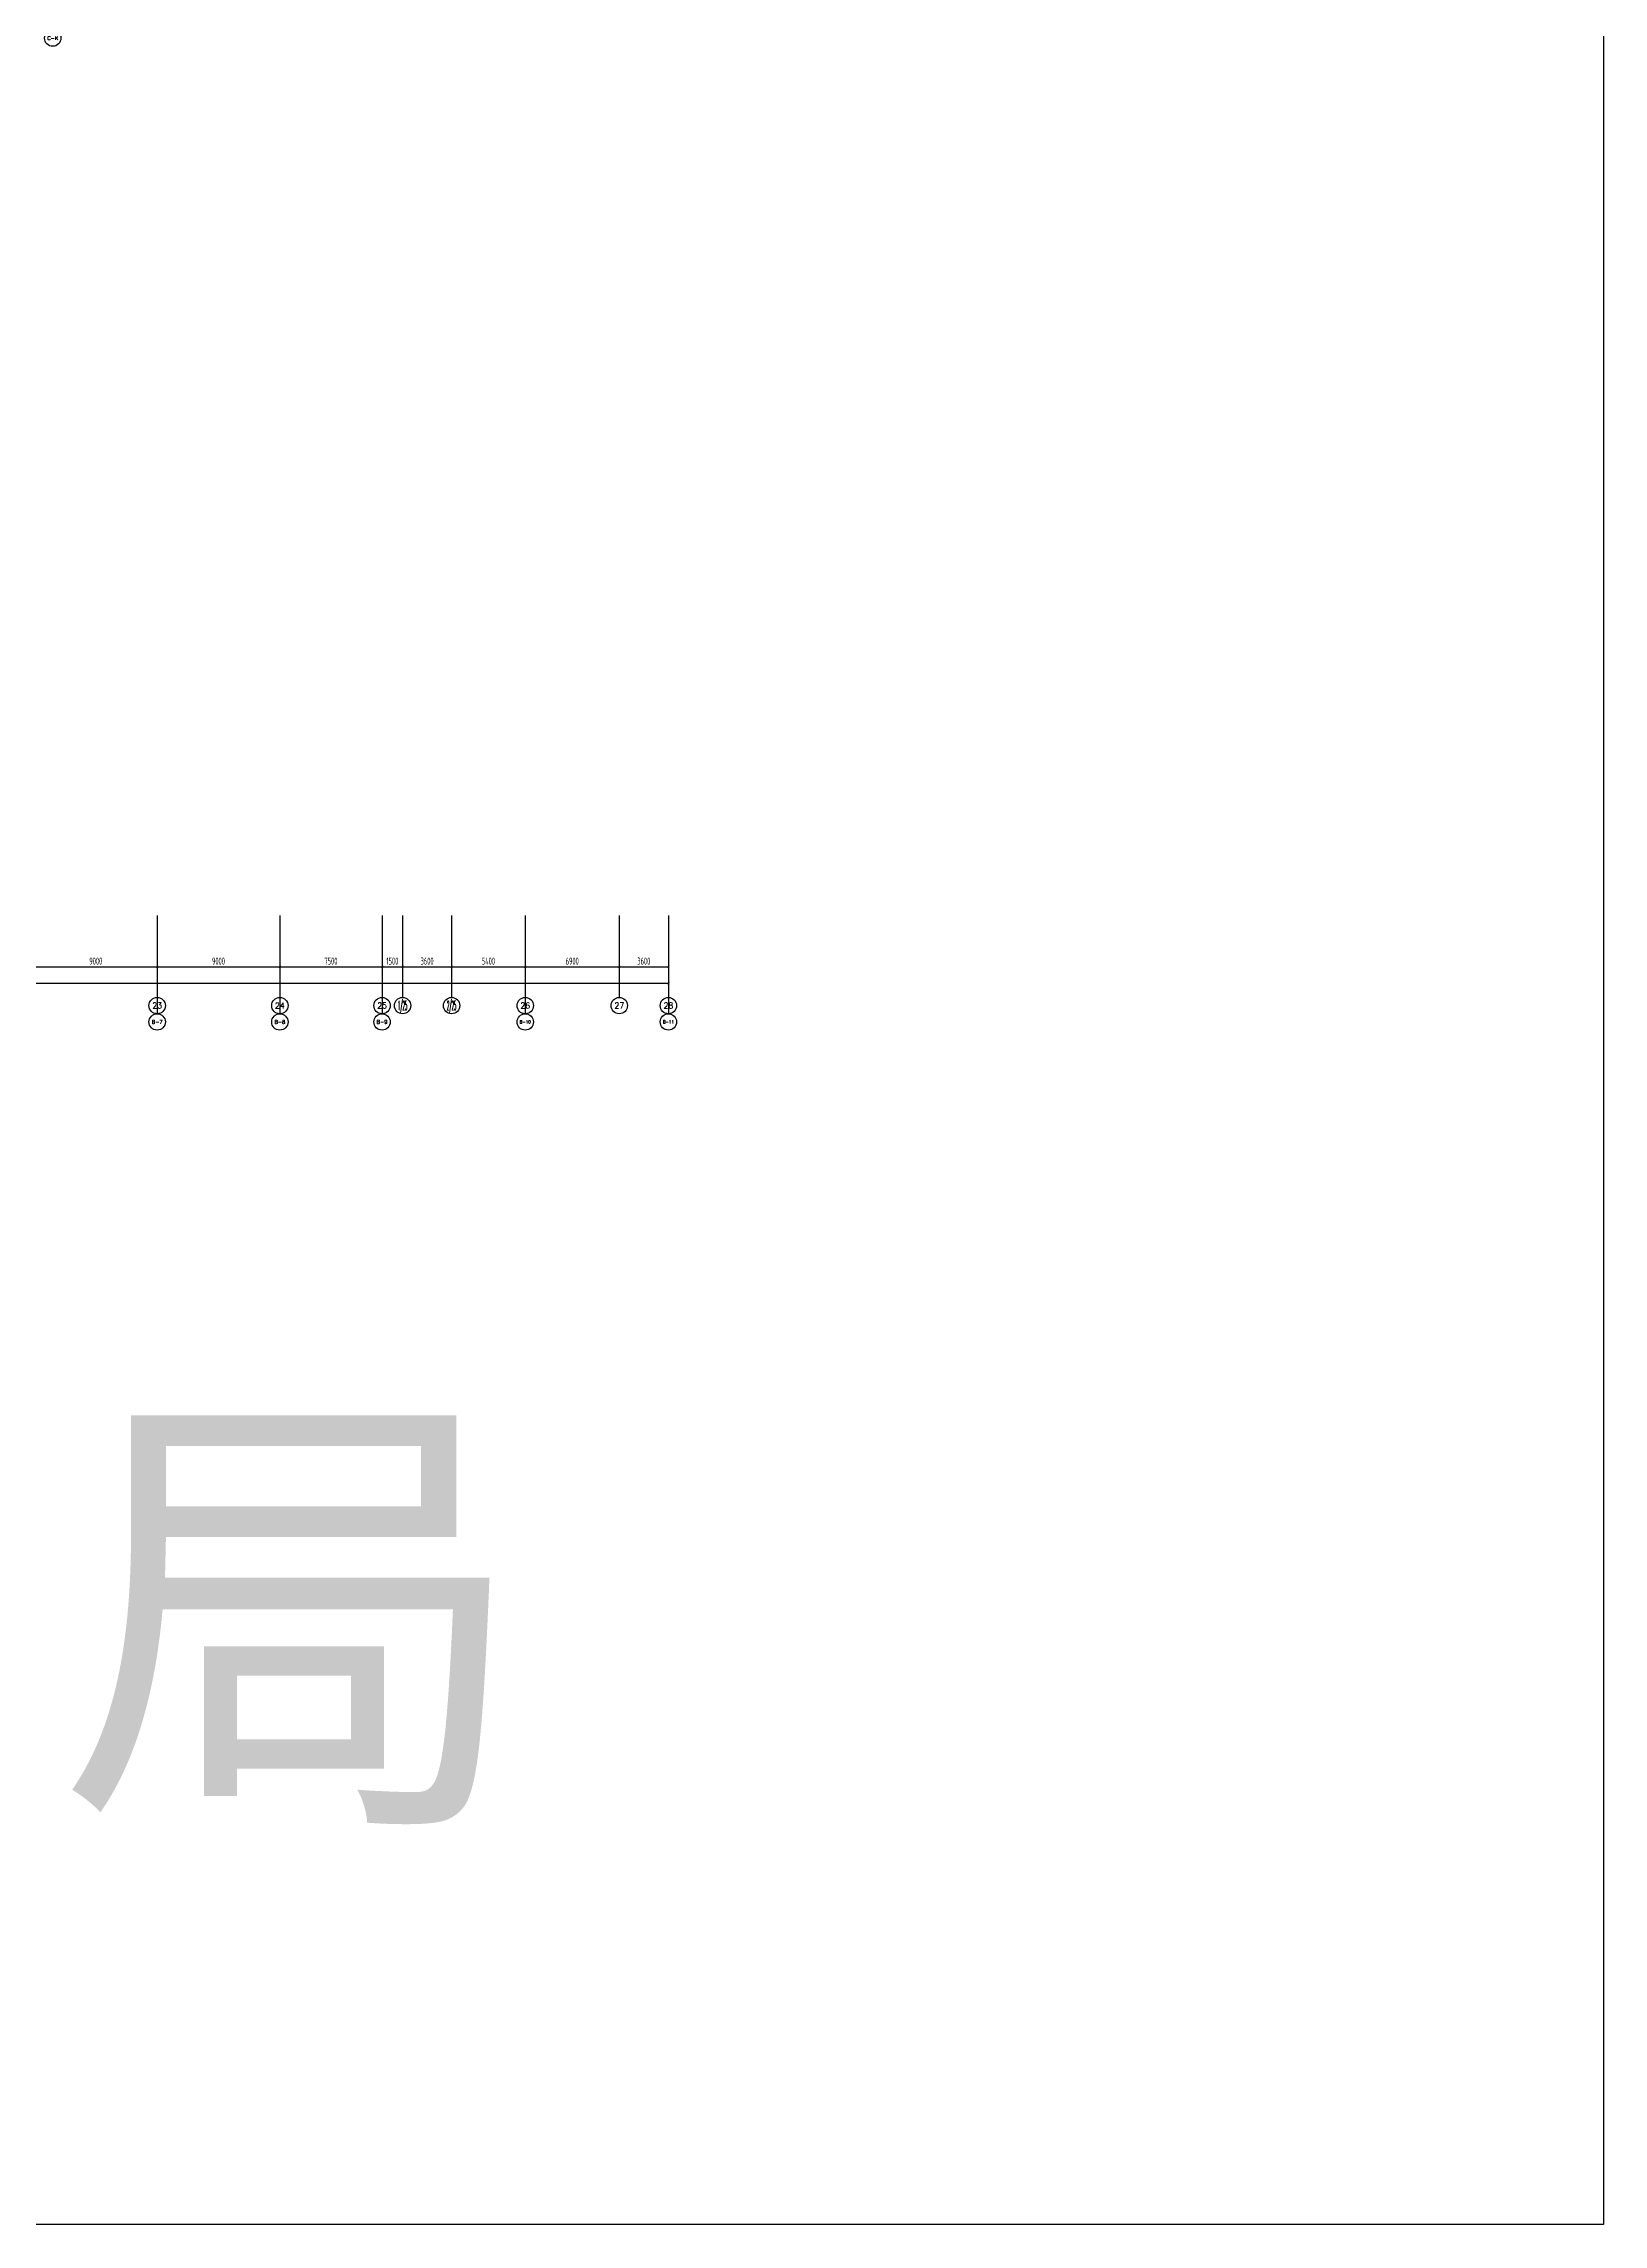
# Model space of a CAD drawing. Extents: x -2120532 to 1934524, y -1331911 to 424203.
# Drawn here: x 60412 to 174828, y -481755 to -321820 of the extents above; entities that cross this region are included whole.
import ezdxf
from ezdxf.enums import TextEntityAlignment as Align

# ---------------------------------------------------------------- set-up
doc = ezdxf.new("R2010")
doc.units = 0
doc.header["$LTSCALE"] = 10
for name, color, linetype in [('A-PUB_TITLE', 4, 'Continuous'), ('AXIS', 3, 'Continuous'), ('AXIS_TEXT', 7, 'Continuous')]:
    doc.layers.add(name, color=color, linetype=linetype)
doc.layers.add('DIM_MODI', color=6, linetype='Continuous', plot=False)
doc.styles.add('8B2_03', font='', dxfattribs={"height": 3})
doc.styles.add('_TCH_AXIS', font='COMPLEX', dxfattribs={"bigfont": 'GBCBIG'})
doc.styles.add('COMPLEX', font='COMPLEX.shx', dxfattribs={"width": 0.65})
doc.styles.add('STANDARD_T3', font='TSSDENG.shx', dxfattribs={"width": 0.56, "bigfont": 'TSSDCHN.shx'})
doc.styles.get('8B2_03').set_extended_font_data('SimSun')
doc.dimstyles.new('_TCH_ARCH&&150', dxfattribs={"dimtxt": 525, "dimasz": 150, "dimexe": 375, "dimexo": 450, "dimgap": 150, "dimtad": 1, "dimdec": 0, "dimzin": 0, "dimdsep": 46, "dimtxsty": 'STANDARD_T3', "dimblk": 'ARCHTICK', "dimcen": 0.09, "dimclrt": 7, "dimazin": 2, "dimtfac": 1, "dimtdec": 0, "dimtix": 1, "dimtmove": 2, "dimatfit": 3, "dimfxl": 0, "dimtolj": 1, "dimtzin": 0, "dimarcsym": 0})

# ---------------------------------------------------------------- blocks, each defined once
blk = doc.blocks.new('_AXISO')
blk.add_circle((0, 0), 0.5)
at = {"layer": 'AXIS_TEXT', "style": 'COMPLEX', "width": 1.041667}
blk.add_attdef('A', text='', height=0.56, dxfattribs=at).set_placement((-0.25, -0.28), (0.25, -0.28), align=Align.FIT)
blk = doc.blocks.new('_ArchTick')
at = {"color": 0, "linetype": 'ByBlock', "const_width": 0.4}
blk.add_lwpolyline([(-0.5, -0.5), (0.5, 0.5)], dxfattribs=at)
blk = doc.blocks.new('*D126')
at = {"layer": 'AXIS', "color": 0, "lineweight": -2, "transparency": 16777216}
for p, q in [((91809, -278102), (95432, -281364)), ((5657, -380508), (95154, -281113)), ((2313, -377497), (5936, -380759))]:
    blk.add_line(p, q, dxfattribs=at)
at = {"layer": 'Defpoints', "color": 0, "transparency": 16777216}
for p in [(91475, -277801), (95154, -281113), (1979, -377196)]:
    blk.add_point(p, dxfattribs=at)
at = {"layer": 'AXIS', "color": 0, "lineweight": -2, "transparency": 16777216, "xscale": 150, "yscale": 150, "zscale": 150}
for p, rotation in [((95154, -281113), 47.99999999999579), ((5657, -380508), 227.9999999999958)]:
    blk.add_blockref('_ArchTick', p, dxfattribs=dict(at, rotation=rotation))
at = {"layer": 'AXIS', "color": 7, "transparency": 16777216, "insert": (50099, -330535), "char_height": 525, "attachment_point": 5, "rotation": 48, "style": 'STANDARD_T3'}
blk.add_mtext('\\A1;133750', dxfattribs=at)
blk = doc.blocks.new('*D128')
at = {"layer": 'AXIS', "color": 0, "lineweight": -2, "transparency": 16777216}
for p, q in [((-95159, -386218), (-95159, -391093)), ((106241, -386218), (106241, -391093)), ((-95159, -390718), (106241, -390718))]:
    blk.add_line(p, q, dxfattribs=at)
at = {"layer": 'Defpoints', "color": 0, "transparency": 16777216}
for p in [(-95159, -385768), (106241, -385768), (106241, -390718)]:
    blk.add_point(p, dxfattribs=at)
at = {"layer": 'AXIS', "color": 0, "lineweight": -2, "transparency": 16777216, "xscale": 150, "yscale": 150, "zscale": 150, "rotation": 180}
blk.add_blockref('_ArchTick', (-95159, -390718), dxfattribs=at)
at = {"layer": 'AXIS', "color": 0, "lineweight": -2, "transparency": 16777216, "xscale": 150, "yscale": 150, "zscale": 150}
blk.add_blockref('_ArchTick', (106241, -390718), dxfattribs=at)
at = {"layer": 'AXIS', "color": 7, "transparency": 16777216, "insert": (5541, -390306), "char_height": 525, "attachment_point": 5, "style": 'STANDARD_T3'}
blk.add_mtext('\\A1;201400', dxfattribs=at)
blk = doc.blocks.new('*D182')
at = {"layer": 'AXIS', "color": 0, "lineweight": -2, "transparency": 16777216}
for p, q in [((59741, -386218), (59741, -389893)), ((68741, -386218), (68741, -389893)), ((59741, -389518), (68741, -389518))]:
    blk.add_line(p, q, dxfattribs=at)
at = {"layer": 'Defpoints', "color": 0, "transparency": 16777216}
for p in [(59741, -385768), (68741, -385768), (68741, -389518)]:
    blk.add_point(p, dxfattribs=at)
at = {"layer": 'AXIS', "color": 0, "lineweight": -2, "transparency": 16777216, "xscale": 150, "yscale": 150, "zscale": 150, "rotation": 180}
blk.add_blockref('_ArchTick', (59741, -389518), dxfattribs=at)
at = {"layer": 'AXIS', "color": 0, "lineweight": -2, "transparency": 16777216, "xscale": 150, "yscale": 150, "zscale": 150}
blk.add_blockref('_ArchTick', (68741, -389518), dxfattribs=at)
at = {"layer": 'AXIS', "color": 7, "transparency": 16777216, "insert": (64241, -389106), "char_height": 525, "attachment_point": 5, "style": 'STANDARD_T3'}
blk.add_mtext('\\A1;9000', dxfattribs=at)
blk = doc.blocks.new('*D183')
at = {"layer": 'AXIS', "color": 0, "lineweight": -2, "transparency": 16777216}
for p, q in [((68741, -386218), (68741, -389893)), ((77741, -386218), (77741, -389893)), ((68741, -389518), (77741, -389518))]:
    blk.add_line(p, q, dxfattribs=at)
at = {"layer": 'Defpoints', "color": 0, "transparency": 16777216}
for p in [(68741, -385768), (77741, -385768), (77741, -389518)]:
    blk.add_point(p, dxfattribs=at)
at = {"layer": 'AXIS', "color": 0, "lineweight": -2, "transparency": 16777216, "xscale": 150, "yscale": 150, "zscale": 150, "rotation": 180}
blk.add_blockref('_ArchTick', (68741, -389518), dxfattribs=at)
at = {"layer": 'AXIS', "color": 0, "lineweight": -2, "transparency": 16777216, "xscale": 150, "yscale": 150, "zscale": 150}
blk.add_blockref('_ArchTick', (77741, -389518), dxfattribs=at)
at = {"layer": 'AXIS', "color": 7, "transparency": 16777216, "insert": (73241, -389106), "char_height": 525, "attachment_point": 5, "style": 'STANDARD_T3'}
blk.add_mtext('\\A1;9000', dxfattribs=at)
blk = doc.blocks.new('*D184')
at = {"layer": 'AXIS', "color": 0, "lineweight": -2, "transparency": 16777216}
for p, q in [((77741, -386218), (77741, -389893)), ((85241, -386218), (85241, -389893)), ((77741, -389518), (85241, -389518))]:
    blk.add_line(p, q, dxfattribs=at)
at = {"layer": 'Defpoints', "color": 0, "transparency": 16777216}
for p in [(77741, -385768), (85241, -385768), (85241, -389518)]:
    blk.add_point(p, dxfattribs=at)
at = {"layer": 'AXIS', "color": 0, "lineweight": -2, "transparency": 16777216, "xscale": 150, "yscale": 150, "zscale": 150, "rotation": 180}
blk.add_blockref('_ArchTick', (77741, -389518), dxfattribs=at)
at = {"layer": 'AXIS', "color": 0, "lineweight": -2, "transparency": 16777216, "xscale": 150, "yscale": 150, "zscale": 150}
blk.add_blockref('_ArchTick', (85241, -389518), dxfattribs=at)
at = {"layer": 'AXIS', "color": 7, "transparency": 16777216, "insert": (81491, -389106), "char_height": 525, "attachment_point": 5, "style": 'STANDARD_T3'}
blk.add_mtext('\\A1;7500', dxfattribs=at)
blk = doc.blocks.new('*D185')
at = {"layer": 'AXIS', "color": 0, "lineweight": -2, "transparency": 16777216}
for p, q in [((85241, -386218), (85241, -389893)), ((86741, -386218), (86741, -389893)), ((85241, -389518), (86741, -389518))]:
    blk.add_line(p, q, dxfattribs=at)
at = {"layer": 'Defpoints', "color": 0, "transparency": 16777216}
for p in [(85241, -385768), (86741, -385768), (86741, -389518)]:
    blk.add_point(p, dxfattribs=at)
at = {"layer": 'AXIS', "color": 0, "lineweight": -2, "transparency": 16777216, "xscale": 150, "yscale": 150, "zscale": 150, "rotation": 180}
blk.add_blockref('_ArchTick', (85241, -389518), dxfattribs=at)
at = {"layer": 'AXIS', "color": 0, "lineweight": -2, "transparency": 16777216, "xscale": 150, "yscale": 150, "zscale": 150}
blk.add_blockref('_ArchTick', (86741, -389518), dxfattribs=at)
at = {"layer": 'AXIS', "color": 7, "transparency": 16777216, "insert": (85991, -389106), "char_height": 525, "attachment_point": 5, "style": 'STANDARD_T3'}
blk.add_mtext('\\A1;1500', dxfattribs=at)
blk = doc.blocks.new('*D186')
at = {"layer": 'AXIS', "color": 0, "lineweight": -2, "transparency": 16777216}
for p, q in [((86741, -386218), (86741, -389893)), ((90341, -386218), (90341, -389893)), ((86741, -389518), (90341, -389518))]:
    blk.add_line(p, q, dxfattribs=at)
at = {"layer": 'Defpoints', "color": 0, "transparency": 16777216}
for p in [(86741, -385768), (90341, -385768), (90341, -389518)]:
    blk.add_point(p, dxfattribs=at)
at = {"layer": 'AXIS', "color": 0, "lineweight": -2, "transparency": 16777216, "xscale": 150, "yscale": 150, "zscale": 150, "rotation": 180}
blk.add_blockref('_ArchTick', (86741, -389518), dxfattribs=at)
at = {"layer": 'AXIS', "color": 0, "lineweight": -2, "transparency": 16777216, "xscale": 150, "yscale": 150, "zscale": 150}
blk.add_blockref('_ArchTick', (90341, -389518), dxfattribs=at)
at = {"layer": 'AXIS', "color": 7, "transparency": 16777216, "insert": (88541, -389106), "char_height": 525, "attachment_point": 5, "style": 'STANDARD_T3'}
blk.add_mtext('\\A1;3600', dxfattribs=at)
blk = doc.blocks.new('*D187')
at = {"layer": 'AXIS', "color": 0, "lineweight": -2, "transparency": 16777216}
for p, q in [((90341, -386218), (90341, -389893)), ((95741, -386218), (95741, -389893)), ((90341, -389518), (95741, -389518))]:
    blk.add_line(p, q, dxfattribs=at)
at = {"layer": 'Defpoints', "color": 0, "transparency": 16777216}
for p in [(90341, -385768), (95741, -385768), (95741, -389518)]:
    blk.add_point(p, dxfattribs=at)
at = {"layer": 'AXIS', "color": 0, "lineweight": -2, "transparency": 16777216, "xscale": 150, "yscale": 150, "zscale": 150, "rotation": 180}
blk.add_blockref('_ArchTick', (90341, -389518), dxfattribs=at)
at = {"layer": 'AXIS', "color": 0, "lineweight": -2, "transparency": 16777216, "xscale": 150, "yscale": 150, "zscale": 150}
blk.add_blockref('_ArchTick', (95741, -389518), dxfattribs=at)
at = {"layer": 'AXIS', "color": 7, "transparency": 16777216, "insert": (93041, -389106), "char_height": 525, "attachment_point": 5, "style": 'STANDARD_T3'}
blk.add_mtext('\\A1;5400', dxfattribs=at)
blk = doc.blocks.new('*D188')
at = {"layer": 'AXIS', "color": 0, "lineweight": -2, "transparency": 16777216}
for p, q in [((95741, -386218), (95741, -389893)), ((102641, -386218), (102641, -389893)), ((95741, -389518), (102641, -389518))]:
    blk.add_line(p, q, dxfattribs=at)
at = {"layer": 'Defpoints', "color": 0, "transparency": 16777216}
for p in [(95741, -385768), (102641, -385768), (102641, -389518)]:
    blk.add_point(p, dxfattribs=at)
at = {"layer": 'AXIS', "color": 0, "lineweight": -2, "transparency": 16777216, "xscale": 150, "yscale": 150, "zscale": 150, "rotation": 180}
blk.add_blockref('_ArchTick', (95741, -389518), dxfattribs=at)
at = {"layer": 'AXIS', "color": 0, "lineweight": -2, "transparency": 16777216, "xscale": 150, "yscale": 150, "zscale": 150}
blk.add_blockref('_ArchTick', (102641, -389518), dxfattribs=at)
at = {"layer": 'AXIS', "color": 7, "transparency": 16777216, "insert": (99191, -389106), "char_height": 525, "attachment_point": 5, "style": 'STANDARD_T3'}
blk.add_mtext('\\A1;6900', dxfattribs=at)
blk = doc.blocks.new('*D189')
at = {"layer": 'AXIS', "color": 0, "lineweight": -2, "transparency": 16777216}
for p, q in [((102641, -386218), (102641, -389893)), ((106241, -386218), (106241, -389893)), ((102641, -389518), (106241, -389518))]:
    blk.add_line(p, q, dxfattribs=at)
at = {"layer": 'Defpoints', "color": 0, "transparency": 16777216}
for p in [(102641, -385768), (106241, -385768), (106241, -389518)]:
    blk.add_point(p, dxfattribs=at)
at = {"layer": 'AXIS', "color": 0, "lineweight": -2, "transparency": 16777216, "xscale": 150, "yscale": 150, "zscale": 150, "rotation": 180}
blk.add_blockref('_ArchTick', (102641, -389518), dxfattribs=at)
at = {"layer": 'AXIS', "color": 0, "lineweight": -2, "transparency": 16777216, "xscale": 150, "yscale": 150, "zscale": 150}
blk.add_blockref('_ArchTick', (106241, -389518), dxfattribs=at)
at = {"layer": 'AXIS', "color": 7, "transparency": 16777216, "insert": (104441, -389106), "char_height": 525, "attachment_point": 5, "style": 'STANDARD_T3'}
blk.add_mtext('\\A1;3600', dxfattribs=at)

msp = doc.modelspace()

# ---------------------------------------------------------------- linework, layer by layer
at = {"layer": 'A-PUB_TITLE'}
msp.add_lwpolyline([(174828.1, -61755.5), (174828.1, -481755.5), (-122171.9, -481755.5), (-122171.9, -61755.5)], close=True, dxfattribs=at)
at = {"layer": 'AXIS', "color": 8}
for p, q in [((68741.4, -385768.2), (68741.4, -392968.2)), ((68741.4, -385768.2), (68741.4, -391768.2)), ((77741.4, -385768.2), (77741.4, -392968.2)), ((77741.4, -385768.2), (77741.4, -391768.2)), ((85241.4, -385768.2), (85241.4, -392968.2)), ((85241.4, -385768.2), (85241.4, -391768.2)), ((86741.4, -385768.2), (86741.4, -391768.2)), ((90341.4, -385768.2), (90341.4, -391768.2)), ((95741.4, -385768.2), (95741.4, -392968.2)), ((95741.4, -385768.2), (95741.4, -391768.2)), ((102641.4, -385768.2), (102641.4, -391768.2)), ((106241.4, -385768.2), (106241.4, -392968.2)), ((106241.4, -385768.2), (106241.4, -391768.2))]:
    msp.add_line(p, q, dxfattribs=at)

# ---------------------------------------------------------------- block references
ref = msp.add_blockref('_AXISO', (61083.2, -321417.8), dxfattribs=dict(at, xscale=1200, yscale=1200, zscale=1200))
ref.add_attrib('A', 'C-K', dxfattribs={"layer": 'AXIS_TEXT', "height": 254.69, "style": '_TCH_AXIS'}).set_placement((60683, -321545.1), (61483.4, -321545.1), align=Align.FIT)
ref = msp.add_blockref('_AXISO', (68741.4, -392368.2), dxfattribs=dict(at, xscale=1200, yscale=1200, zscale=1200))
ref.add_attrib('A', '23', dxfattribs={"layer": 'AXIS_TEXT', "height": 441.41, "style": '_TCH_AXIS'}).set_placement((68384.1, -392588.9), (69098.7, -392588.9), align=Align.FIT)
ref = msp.add_blockref('_AXISO', (77741.4, -392368.2), dxfattribs=dict(at, xscale=1200, yscale=1200, zscale=1200))
ref.add_attrib('A', '24', dxfattribs={"layer": 'AXIS_TEXT', "height": 423.25, "style": '_TCH_AXIS'}).set_placement((77378.6, -392579.8), (78104.2, -392579.8), align=Align.FIT)
ref = msp.add_blockref('_AXISO', (85241.4, -392368.2), dxfattribs=dict(at, xscale=1200, yscale=1200, zscale=1200))
ref.add_attrib('A', '25', dxfattribs={"layer": 'AXIS_TEXT', "height": 441.41, "style": '_TCH_AXIS'}).set_placement((84884.1, -392588.9), (85598.7, -392588.9), align=Align.FIT)
ref = msp.add_blockref('_AXISO', (86741.4, -392368.2), dxfattribs=dict(at, xscale=1200, yscale=1200, zscale=1200))
ref.add_attrib('A', '1/25', dxfattribs={"layer": 'AXIS_TEXT', "height": 678.82, "style": '_TCH_AXIS', "width": 0.295775}).set_placement((86402, -392707.6), (87080.8, -392707.6), align=Align.FIT)
ref = msp.add_blockref('_AXISO', (90341.4, -392368.2), dxfattribs=dict(at, xscale=1200, yscale=1200, zscale=1200))
ref.add_attrib('A', '2/25', dxfattribs={"layer": 'AXIS_TEXT', "height": 678.82, "style": '_TCH_AXIS', "width": 0.276316}).set_placement((90002, -392707.6), (90680.8, -392707.6), align=Align.FIT)
ref = msp.add_blockref('_AXISO', (95741.4, -392368.2), dxfattribs=dict(at, xscale=1200, yscale=1200, zscale=1200))
ref.add_attrib('A', '26', dxfattribs={"layer": 'AXIS_TEXT', "height": 441.41, "style": '_TCH_AXIS'}).set_placement((95384.1, -392588.9), (96098.7, -392588.9), align=Align.FIT)
ref = msp.add_blockref('_AXISO', (102641.4, -392368.2), dxfattribs=dict(at, xscale=1200, yscale=1200, zscale=1200))
ref.add_attrib('A', '27', dxfattribs={"layer": 'AXIS_TEXT', "height": 441.41, "style": '_TCH_AXIS'}).set_placement((102284.1, -392588.9), (102998.7, -392588.9), align=Align.FIT)
ref = msp.add_blockref('_AXISO', (106241.4, -392368.2), dxfattribs=dict(at, xscale=1200, yscale=1200, zscale=1200))
ref.add_attrib('A', '28', dxfattribs={"layer": 'AXIS_TEXT', "height": 441.41, "style": '_TCH_AXIS'}).set_placement((105884.1, -392588.9), (106598.7, -392588.9), align=Align.FIT)
ref = msp.add_blockref('_AXISO', (68741.4, -393568.2), dxfattribs=dict(at, xscale=1200, yscale=1200, zscale=1200))
ref.add_attrib('A', 'B-7', dxfattribs={"layer": 'AXIS_TEXT', "height": 269.48, "style": '_TCH_AXIS'}).set_placement((68343.6, -393702.9), (69139.2, -393702.9), align=Align.FIT)
ref = msp.add_blockref('_AXISO', (77741.4, -393568.2), dxfattribs=dict(at, xscale=1200, yscale=1200, zscale=1200))
ref.add_attrib('A', 'B-8', dxfattribs={"layer": 'AXIS_TEXT', "height": 269.48, "style": '_TCH_AXIS'}).set_placement((77343.6, -393702.9), (78139.2, -393702.9), align=Align.FIT)
ref = msp.add_blockref('_AXISO', (85241.4, -393568.2), dxfattribs=dict(at, xscale=1200, yscale=1200, zscale=1200))
ref.add_attrib('A', 'B-9', dxfattribs={"layer": 'AXIS_TEXT', "height": 269.48, "style": '_TCH_AXIS'}).set_placement((84843.6, -393702.9), (85639.2, -393702.9), align=Align.FIT)
ref = msp.add_blockref('_AXISO', (95741.4, -393568.2), dxfattribs=dict(at, xscale=1200, yscale=1200, zscale=1200))
ref.add_attrib('A', 'B-10', dxfattribs={"layer": 'AXIS_TEXT', "height": 221.02, "style": '_TCH_AXIS'}).set_placement((95336.2, -393678.7), (96146.6, -393678.7), align=Align.FIT)
ref = msp.add_blockref('_AXISO', (106241.4, -393568.2), dxfattribs=dict(at, xscale=1200, yscale=1200, zscale=1200))
ref.add_attrib('A', 'B-11', dxfattribs={"layer": 'AXIS_TEXT', "height": 235.2, "style": '_TCH_AXIS'}).set_placement((105838.2, -393685.8), (106644.6, -393685.8), align=Align.FIT)

# ---------------------------------------------------------------- texts
at = {"layer": 'DIM_MODI', "style": '8B2_03'}
msp.add_text('平面图在布局', height=25344, dxfattribs=at).set_placement((-111307.1, -449670.1))

# ---------------------------------------------------------------- dimensions: what is measured, and where the dimension line sits
at = {"layer": 'AXIS', "color": 8}
for p1, p2, distance, picture, middle in [((1978.9, -377196.2), (91475.1, -277800.6), -4950, '*D126', (50099, -330534.6)), ((-95158.6, -385768.2), (106241.4, -385768.2), -4950, '*D128', (5541.4, -390305.7)), ((59741.4, -385768.2), (68741.4, -385768.2), -3750, '*D182', (64241.4, -389105.7)), ((68741.4, -385768.2), (77741.4, -385768.2), -3750, '*D183', (73241.4, -389105.7)), ((77741.4, -385768.2), (85241.4, -385768.2), -3750, '*D184', (81491.4, -389105.7)), ((85241.4, -385768.2), (86741.4, -385768.2), -3750, '*D185', (85991.4, -389105.7)), ((86741.4, -385768.2), (90341.4, -385768.2), -3750, '*D186', (88541.4, -389105.7)), ((90341.4, -385768.2), (95741.4, -385768.2), -3750, '*D187', (93041.4, -389105.7)), ((95741.4, -385768.2), (102641.4, -385768.2), -3750, '*D188', (99191.4, -389105.7)), ((102641.4, -385768.2), (106241.4, -385768.2), -3750, '*D189', (104441.4, -389105.7))]:
    dim = msp.add_aligned_dim(p1=p1, p2=p2, distance=distance, dimstyle='_TCH_ARCH&&150', dxfattribs=at)
    dim.commit()
    dim.dimension.update_dxf_attribs({"geometry": picture, "text_midpoint": middle})

doc.saveas('drawing.dxf')
